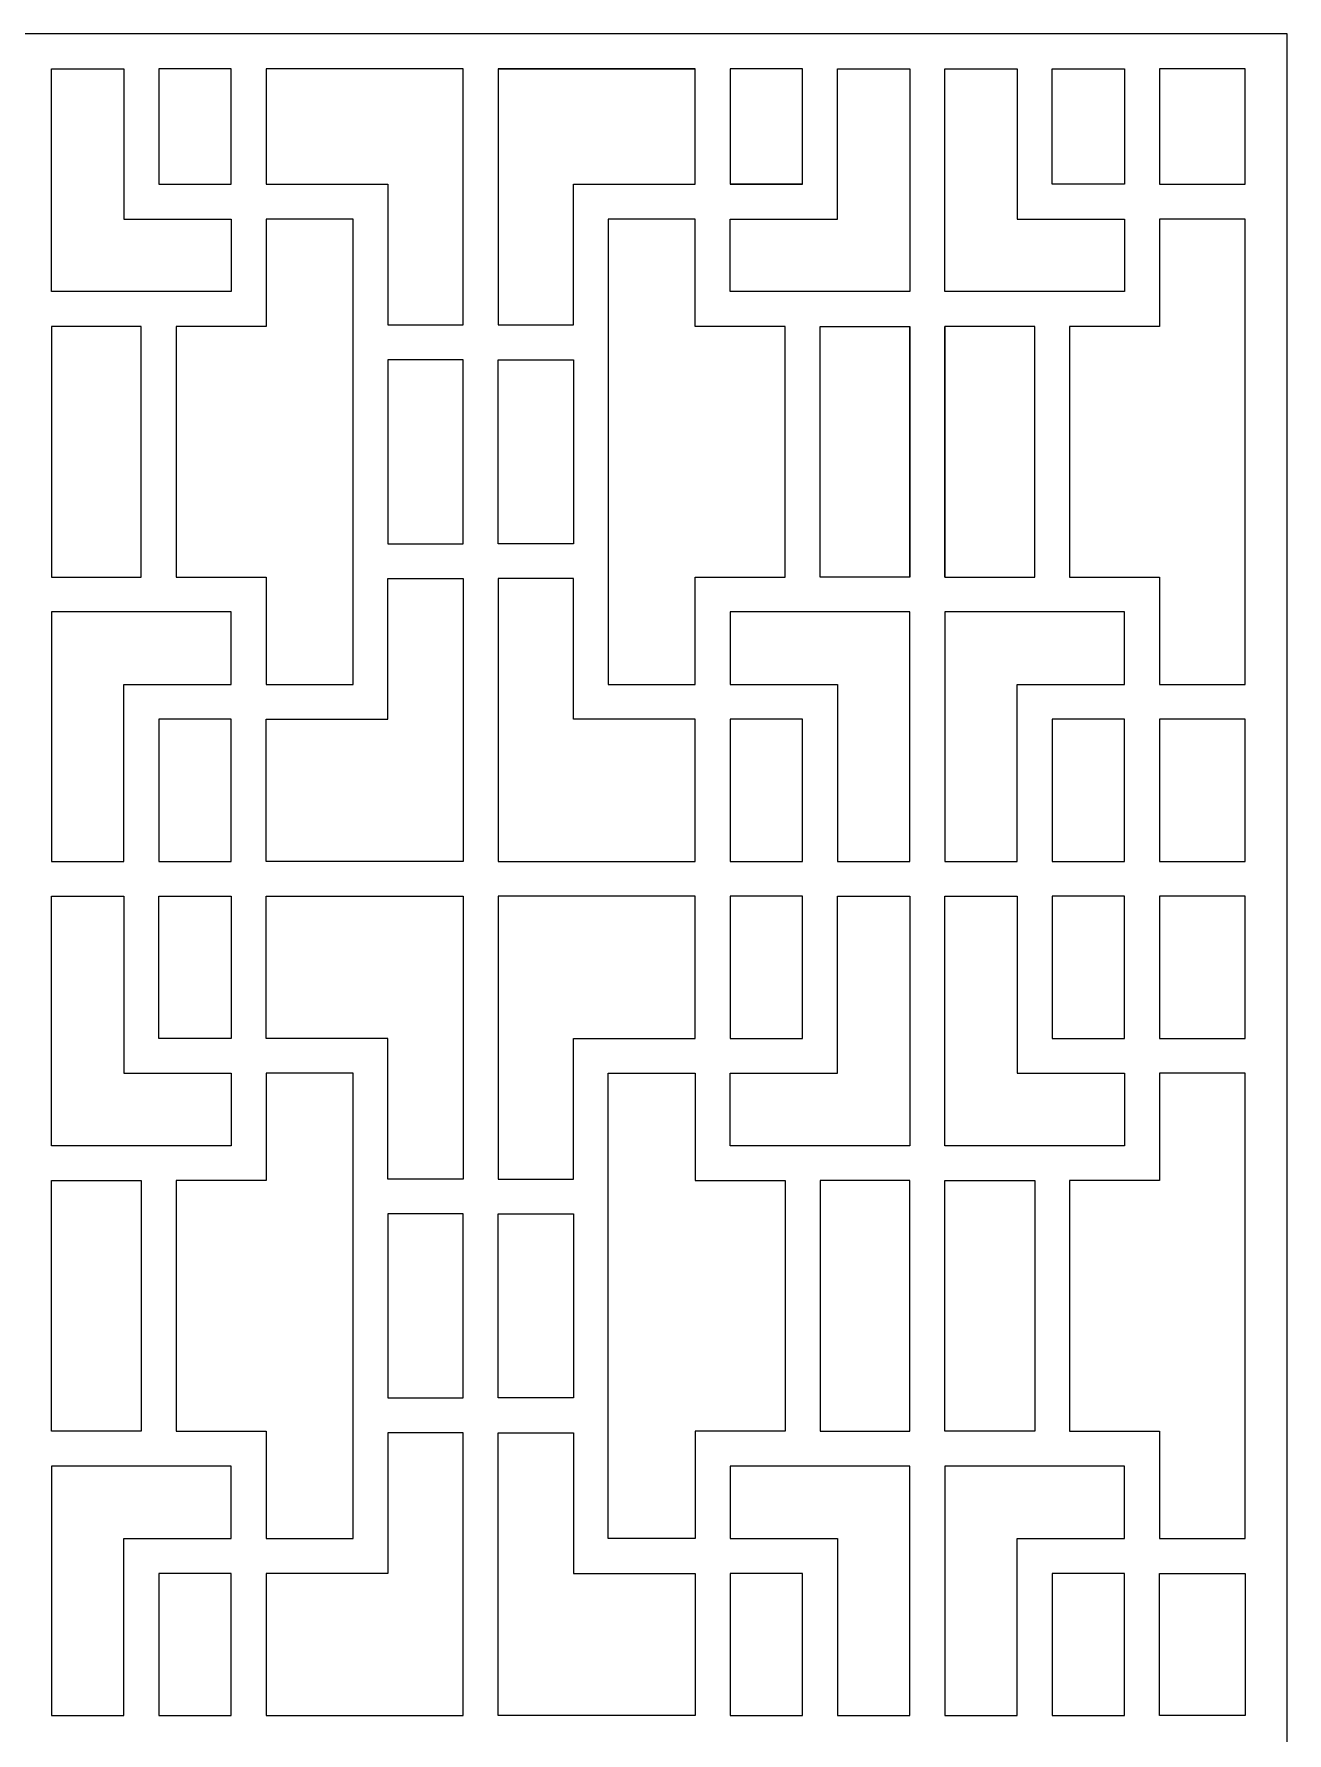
# Model space of a CAD drawing. Header units: centimetres. Extents: x -9.6 to 9.7, y 1 to 12.7.
# Drawn here: x -4.93 to -0.26, y 6.37 to 12.7 of the extents above; entities that cross this region are included whole.
import ezdxf

# ---------------------------------------------------------------- set-up
doc = ezdxf.new("R2010")
doc.units = ezdxf.units.CM
doc.header["$MEASUREMENT"] = 0
doc.layers.add('layer 1', color=7, linetype='Continuous')

msp = doc.modelspace()

# ---------------------------------------------------------------- linework, layer by layer
at = {"layer": 'layer 1', "color": 177}
msp.add_open_spline([(-9.60415, 1.01929), (-9.60415, 1.01929), (-9.60415, 1.01929), (-9.60415, 1.01929), (-9.60415, 1.01929), (-9.60415, 1.01929), (-9.60415, 12.70384), (-9.60415, 12.70384), (-9.60415, 12.70384), (-9.60415, 12.70384), (-0.25651, 12.70384), (-0.25651, 12.70384), (-0.25651, 12.70384), (-0.25651, 12.70384), (-0.25651, 1.01929), (-0.25651, 1.01929), (-0.25651, 1.01929), (-0.25651, 1.01929), (-9.60415, 1.01929), (-9.60415, 1.01929), (-9.60415, 1.01929), (-9.60415, 1.01929), (-9.60415, 1.01929), (-9.60415, 1.01929)], degree=3, knots=[0, 0, 0, 0, 0.1428571, 0.1428571, 0.1428571, 0.1428571, 0.2857143, 0.2857143, 0.2857143, 0.2857143, 0.4285714, 0.4285714, 0.4285714, 0.4285714, 0.5714286, 0.5714286, 0.5714286, 0.5714286, 0.7142857, 0.7142857, 0.7142857, 0.7142857, 1, 1, 1, 1], dxfattribs=at)
at = {"layer": 'layer 1', "color": 7}
for points, knots in [([(-4.59494, 12.57401), (-4.59494, 12.57401), (-4.86541, 12.57401), (-4.86541, 12.57401), (-4.86541, 12.57401), (-4.86541, 12.57401), (-4.86541, 11.74311), (-4.86541, 11.74311), (-4.86541, 11.74311), (-4.86541, 11.74311), (-4.19463, 11.74311), (-4.19463, 11.74311), (-4.19463, 11.74311), (-4.19463, 11.74311), (-4.19463, 12.01359), (-4.19463, 12.01359), (-4.19463, 12.01359), (-4.19463, 12.01359), (-4.59494, 12.01359), (-4.59494, 12.01359), (-4.59494, 12.01359), (-4.59494, 12.01359), (-4.59494, 12.57401), (-4.59494, 12.57401), (-4.59494, 12.57401), (-4.59494, 12.57401), (-4.59494, 12.57401), (-4.59494, 12.57401)], [0, 0, 0, 0, 0.125, 0.125, 0.125, 0.125, 0.25, 0.25, 0.25, 0.25, 0.375, 0.375, 0.375, 0.375, 0.5, 0.5, 0.5, 0.5, 0.625, 0.625, 0.625, 0.625, 0.75, 0.75, 0.75, 0.75, 1, 1, 1, 1]), ([(-4.46511, 12.57401), (-4.46511, 12.57401), (-4.19463, 12.57401), (-4.19463, 12.57401), (-4.19463, 12.57401), (-4.19463, 12.57401), (-4.19463, 12.14341), (-4.19463, 12.14341), (-4.19463, 12.14341), (-4.19463, 12.14341), (-4.46511, 12.14341), (-4.46511, 12.14341), (-4.46511, 12.14341), (-4.46511, 12.14341), (-4.46511, 12.57401), (-4.46511, 12.57401), (-4.46511, 12.57401), (-4.46511, 12.57401), (-4.46511, 12.57401), (-4.46511, 12.57401)], [0, 0, 0, 0, 0.1666667, 0.1666667, 0.1666667, 0.1666667, 0.3333333, 0.3333333, 0.3333333, 0.3333333, 0.5, 0.5, 0.5, 0.5, 0.6666667, 0.6666667, 0.6666667, 0.6666667, 1, 1, 1, 1]), ([(-4.06481, 12.57401), (-4.06481, 12.57401), (-3.32911, 12.57401), (-3.32911, 12.57401), (-3.32911, 12.57401), (-3.32911, 12.57401), (-3.32911, 11.61869), (-3.32911, 11.61869), (-3.32911, 11.61869), (-3.32911, 11.61869), (-3.61041, 11.61869), (-3.61041, 11.61869), (-3.61041, 11.61869), (-3.61041, 11.61869), (-3.61041, 12.14341), (-3.61041, 12.14341), (-3.61041, 12.14341), (-3.61041, 12.14341), (-4.06481, 12.14341), (-4.06481, 12.14341), (-4.06481, 12.14341), (-4.06481, 12.14341), (-4.06481, 12.57401), (-4.06481, 12.57401), (-4.06481, 12.57401), (-4.06481, 12.57401), (-4.06481, 12.57401), (-4.06481, 12.57401)], [0, 0, 0, 0, 0.125, 0.125, 0.125, 0.125, 0.25, 0.25, 0.25, 0.25, 0.375, 0.375, 0.375, 0.375, 0.5, 0.5, 0.5, 0.5, 0.625, 0.625, 0.625, 0.625, 0.75, 0.75, 0.75, 0.75, 1, 1, 1, 1]), ([(-3.19928, 12.14341), (-3.19928, 12.14341), (-3.19928, 12.57401), (-3.19928, 12.57401), (-3.19928, 12.57401), (-3.19928, 12.57401), (-2.46359, 12.57401), (-2.46359, 12.57401), (-2.46359, 12.57401), (-2.46359, 12.57401), (-2.46359, 12.1433), (-2.46359, 12.1433), (-2.46359, 12.1433), (-2.46359, 12.1433), (-2.91799, 12.1433), (-2.91799, 12.1433), (-2.91799, 12.1433), (-2.91799, 12.1433), (-2.91799, 11.61869), (-2.91799, 11.61869), (-2.91799, 11.61869), (-2.91799, 11.61869), (-3.19928, 11.61869), (-3.19928, 11.61869), (-3.19928, 11.61869), (-3.19928, 11.61869), (-3.19928, 12.14341), (-3.19928, 12.14341)], [0, 0, 0, 0, 0.125, 0.125, 0.125, 0.125, 0.25, 0.25, 0.25, 0.25, 0.375, 0.375, 0.375, 0.375, 0.5, 0.5, 0.5, 0.5, 0.625, 0.625, 0.625, 0.625, 0.75, 0.75, 0.75, 0.75, 1, 1, 1, 1]), ([(-2.46359, 12.57401), (-2.46359, 12.57401), (-3.19928, 12.57401), (-3.19928, 12.57401), (-3.19928, 12.57401), (-3.19928, 12.57401), (-2.46359, 12.57401), (-2.46359, 12.57401), (-2.46359, 12.57401), (-2.46359, 12.57401), (-2.46359, 12.57401), (-2.46359, 12.57401)], [0, 0, 0, 0, 0.25, 0.25, 0.25, 0.25, 0.5, 0.5, 0.5, 0.5, 1, 1, 1, 1]), ([(-2.33376, 12.57401), (-2.33376, 12.57401), (-2.06329, 12.57401), (-2.06329, 12.57401), (-2.06329, 12.57401), (-2.06329, 12.57401), (-2.06329, 12.14341), (-2.06329, 12.14341), (-2.06329, 12.14341), (-2.06329, 12.14341), (-2.33376, 12.14341), (-2.33376, 12.14341), (-2.33376, 12.14341), (-2.33376, 12.14341), (-2.33376, 12.57401), (-2.33376, 12.57401), (-2.33376, 12.57401), (-2.33376, 12.57401), (-2.33376, 12.57401), (-2.33376, 12.57401)], [0, 0, 0, 0, 0.1666667, 0.1666667, 0.1666667, 0.1666667, 0.3333333, 0.3333333, 0.3333333, 0.3333333, 0.5, 0.5, 0.5, 0.5, 0.6666667, 0.6666667, 0.6666667, 0.6666667, 1, 1, 1, 1]), ([(-1.66298, 12.57401), (-1.66298, 12.57401), (-1.93346, 12.57401), (-1.93346, 12.57401), (-1.93346, 12.57401), (-1.93346, 12.57401), (-1.93346, 12.01359), (-1.93346, 12.01359), (-1.93346, 12.01359), (-1.93346, 12.01359), (-2.33376, 12.01359), (-2.33376, 12.01359), (-2.33376, 12.01359), (-2.33376, 12.01359), (-2.33376, 11.74311), (-2.33376, 11.74311), (-2.33376, 11.74311), (-2.33376, 11.74311), (-1.66298, 11.74311), (-1.66298, 11.74311), (-1.66298, 11.74311), (-1.66298, 11.74311), (-1.66298, 12.57401), (-1.66298, 12.57401)], [0, 0, 0, 0, 0.1428571, 0.1428571, 0.1428571, 0.1428571, 0.2857143, 0.2857143, 0.2857143, 0.2857143, 0.4285714, 0.4285714, 0.4285714, 0.4285714, 0.5714286, 0.5714286, 0.5714286, 0.5714286, 0.7142857, 0.7142857, 0.7142857, 0.7142857, 1, 1, 1, 1]), ([(-1.53315, 12.57401), (-1.53315, 12.57401), (-1.53315, 11.74311), (-1.53315, 11.74311), (-1.53315, 11.74311), (-1.53315, 11.74311), (-0.86237, 11.74311), (-0.86237, 11.74311), (-0.86237, 11.74311), (-0.86237, 11.74311), (-0.86237, 12.01359), (-0.86237, 12.01359), (-0.86237, 12.01359), (-0.86237, 12.01359), (-1.26268, 12.01359), (-1.26268, 12.01359), (-1.26268, 12.01359), (-1.26268, 12.01359), (-1.26268, 12.57401), (-1.26268, 12.57401), (-1.26268, 12.57401), (-1.26268, 12.57401), (-1.53315, 12.57401), (-1.53315, 12.57401), (-1.53315, 12.57401), (-1.53315, 12.57401), (-1.53315, 12.57401), (-1.53315, 12.57401)], [0, 0, 0, 0, 0.125, 0.125, 0.125, 0.125, 0.25, 0.25, 0.25, 0.25, 0.375, 0.375, 0.375, 0.375, 0.5, 0.5, 0.5, 0.5, 0.625, 0.625, 0.625, 0.625, 0.75, 0.75, 0.75, 0.75, 1, 1, 1, 1]), ([(-1.13285, 12.57401), (-1.13285, 12.57401), (-1.13285, 12.14341), (-1.13285, 12.14341), (-1.13285, 12.14341), (-1.13285, 12.14341), (-0.86237, 12.14341), (-0.86237, 12.14341), (-0.86237, 12.14341), (-0.86237, 12.14341), (-0.86237, 12.57401), (-0.86237, 12.57401), (-0.86237, 12.57401), (-0.86237, 12.57401), (-1.13285, 12.57401), (-1.13285, 12.57401)], [0, 0, 0, 0, 0.2, 0.2, 0.2, 0.2, 0.4, 0.4, 0.4, 0.4, 0.6, 0.6, 0.6, 0.6, 1, 1, 1, 1]), ([(-0.4123, 12.57401), (-0.4123, 12.57401), (-0.4123, 12.14341), (-0.4123, 12.14341), (-0.4123, 12.14341), (-0.4123, 12.14341), (-0.73254, 12.14341), (-0.73254, 12.14341), (-0.73254, 12.14341), (-0.73254, 12.14341), (-0.73254, 12.57401), (-0.73254, 12.57401), (-0.73254, 12.57401), (-0.73254, 12.57401), (-0.4123, 12.57401), (-0.4123, 12.57401)], [0, 0, 0, 0, 0.2, 0.2, 0.2, 0.2, 0.4, 0.4, 0.4, 0.4, 0.6, 0.6, 0.6, 0.6, 1, 1, 1, 1]), ([(-2.33376, 12.14341), (-2.33376, 12.14341), (-2.06329, 12.14341), (-2.06329, 12.14341), (-2.06329, 12.14341), (-2.06329, 12.14341), (-2.33376, 12.14341), (-2.33376, 12.14341), (-2.33376, 12.14341), (-2.33376, 12.14341), (-2.33376, 12.14341), (-2.33376, 12.14341)], [0, 0, 0, 0, 0.25, 0.25, 0.25, 0.25, 0.5, 0.5, 0.5, 0.5, 1, 1, 1, 1]), ([(-4.06481, 12.01358), (-4.06481, 12.01358), (-3.74024, 12.01359), (-3.74024, 12.01359), (-3.74024, 12.01359), (-3.74024, 12.01359), (-3.74024, 10.27821), (-3.74024, 10.27821), (-3.74024, 10.27821), (-3.74024, 10.27821), (-4.06481, 10.27821), (-4.06481, 10.27821), (-4.06481, 10.27821), (-4.06481, 10.27821), (-4.06481, 10.67852), (-4.06481, 10.67852), (-4.06481, 10.67852), (-4.06481, 10.67852), (-4.4002, 10.67852), (-4.4002, 10.67852), (-4.4002, 10.67852), (-4.4002, 10.67852), (-4.4002, 11.61328), (-4.4002, 11.61328), (-4.4002, 11.61328), (-4.4002, 11.61328), (-4.06481, 11.61328), (-4.06481, 11.61328), (-4.06481, 11.61328), (-4.06481, 11.61328), (-4.06481, 12.01359), (-4.06481, 12.01359), (-4.06481, 12.01359), (-4.06481, 12.01359), (-4.06481, 12.01358), (-4.06481, 12.01358)], [0, 0, 0, 0, 0.1, 0.1, 0.1, 0.1, 0.2, 0.2, 0.2, 0.2, 0.3, 0.3, 0.3, 0.3, 0.4, 0.4, 0.4, 0.4, 0.5, 0.5, 0.5, 0.5, 0.6, 0.6, 0.6, 0.6, 0.7, 0.7, 0.7, 0.7, 0.8, 0.8, 0.8, 0.8, 1, 1, 1, 1]), ([(-2.78816, 12.01358), (-2.78816, 12.01358), (-2.46359, 12.01359), (-2.46359, 12.01359), (-2.46359, 12.01359), (-2.46359, 12.01359), (-2.46359, 11.61328), (-2.46359, 11.61328), (-2.46359, 11.61328), (-2.46359, 11.61328), (-2.1282, 11.61328), (-2.1282, 11.61328), (-2.1282, 11.61328), (-2.1282, 11.61328), (-2.1282, 10.67852), (-2.1282, 10.67852), (-2.1282, 10.67852), (-2.1282, 10.67852), (-2.46359, 10.67852), (-2.46359, 10.67852), (-2.46359, 10.67852), (-2.46359, 10.67852), (-2.46359, 10.27821), (-2.46359, 10.27821), (-2.46359, 10.27821), (-2.46359, 10.27821), (-2.78816, 10.27821), (-2.78816, 10.27821), (-2.78816, 10.27821), (-2.78816, 10.27821), (-2.78816, 12.01359), (-2.78816, 12.01359), (-2.78816, 12.01359), (-2.78816, 12.01359), (-2.78816, 12.01358), (-2.78816, 12.01358)], [0, 0, 0, 0, 0.1, 0.1, 0.1, 0.1, 0.2, 0.2, 0.2, 0.2, 0.3, 0.3, 0.3, 0.3, 0.4, 0.4, 0.4, 0.4, 0.5, 0.5, 0.5, 0.5, 0.6, 0.6, 0.6, 0.6, 0.7, 0.7, 0.7, 0.7, 0.8, 0.8, 0.8, 0.8, 1, 1, 1, 1]), ([(-1.06794, 11.32766), (-1.06794, 11.32766), (-1.06793, 11.61328), (-1.06793, 11.61328), (-1.06793, 11.61328), (-1.06793, 11.61328), (-0.73254, 11.61328), (-0.73254, 11.61328), (-0.73254, 11.61328), (-0.73254, 11.61328), (-0.73254, 12.01359), (-0.73254, 12.01359), (-0.73254, 12.01359), (-0.73254, 12.01359), (-0.4123, 12.01359), (-0.4123, 12.01359), (-0.4123, 12.01359), (-0.4123, 12.01359), (-0.4123, 10.27821), (-0.4123, 10.27821), (-0.4123, 10.27821), (-0.4123, 10.27821), (-0.73254, 10.27821), (-0.73254, 10.27821), (-0.73254, 10.27821), (-0.73254, 10.27821), (-0.73254, 10.67852), (-0.73254, 10.67852), (-0.73254, 10.67852), (-0.73254, 10.67852), (-1.06793, 10.67852), (-1.06793, 10.67852), (-1.06793, 10.67852), (-1.06793, 10.67852), (-1.06793, 11.32766), (-1.06793, 11.32766), (-1.06793, 11.32766), (-1.06793, 11.32766), (-1.06794, 11.32766), (-1.06794, 11.32766)], [0, 0, 0, 0, 0.0909091, 0.0909091, 0.0909091, 0.0909091, 0.1818182, 0.1818182, 0.1818182, 0.1818182, 0.2727273, 0.2727273, 0.2727273, 0.2727273, 0.3636364, 0.3636364, 0.3636364, 0.3636364, 0.4545455, 0.4545455, 0.4545455, 0.4545455, 0.5454545, 0.5454545, 0.5454545, 0.5454545, 0.6363636, 0.6363636, 0.6363636, 0.6363636, 0.7272727, 0.7272727, 0.7272727, 0.7272727, 0.8181818, 0.8181818, 0.8181818, 0.8181818, 1, 1, 1, 1]), ([(-4.53003, 10.67852), (-4.53003, 10.67852), (-4.86541, 10.67852), (-4.86541, 10.67852), (-4.86541, 10.67852), (-4.86541, 10.67852), (-4.86541, 11.61328), (-4.86541, 11.61328), (-4.86541, 11.61328), (-4.86541, 11.61328), (-4.53002, 11.61328), (-4.53002, 11.61328), (-4.53002, 11.61328), (-4.53002, 11.61328), (-4.53002, 10.67852), (-4.53002, 10.67852), (-4.53002, 10.67852), (-4.53002, 10.67852), (-4.53003, 10.67852), (-4.53003, 10.67852)], [0, 0, 0, 0, 0.1666667, 0.1666667, 0.1666667, 0.1666667, 0.3333333, 0.3333333, 0.3333333, 0.3333333, 0.5, 0.5, 0.5, 0.5, 0.6666667, 0.6666667, 0.6666667, 0.6666667, 1, 1, 1, 1]), ([(-1.66298, 11.61328), (-1.66298, 11.61328), (-1.66298, 10.67852), (-1.66298, 10.67852), (-1.66298, 10.67852), (-1.66298, 10.67852), (-1.66298, 11.61328), (-1.66298, 11.61328), (-1.66298, 11.61328), (-1.66298, 11.61328), (-1.99837, 11.61328), (-1.99837, 11.61328), (-1.99837, 11.61328), (-1.99837, 11.61328), (-1.99837, 10.67852), (-1.99837, 10.67852), (-1.99837, 10.67852), (-1.99837, 10.67852), (-1.66298, 10.67852), (-1.66298, 10.67852), (-1.66298, 10.67852), (-1.66298, 10.67852), (-1.66298, 11.61328), (-1.66298, 11.61328), (-1.66298, 11.61328), (-1.66298, 11.61328), (-1.66298, 11.61328), (-1.66298, 11.61328)], [0, 0, 0, 0, 0.125, 0.125, 0.125, 0.125, 0.25, 0.25, 0.25, 0.25, 0.375, 0.375, 0.375, 0.375, 0.5, 0.5, 0.5, 0.5, 0.625, 0.625, 0.625, 0.625, 0.75, 0.75, 0.75, 0.75, 1, 1, 1, 1]), ([(-1.19776, 10.96414), (-1.19776, 10.96414), (-1.19776, 10.67852), (-1.19776, 10.67852), (-1.19776, 10.67852), (-1.19776, 10.67852), (-1.53315, 10.67852), (-1.53315, 10.67852), (-1.53315, 10.67852), (-1.53315, 10.67852), (-1.53315, 11.32766), (-1.53315, 11.32766), (-1.53315, 11.32766), (-1.53315, 11.32766), (-1.53315, 11.61328), (-1.53315, 11.61328), (-1.53315, 11.61328), (-1.53315, 11.61328), (-1.53315, 10.67852), (-1.53315, 10.67852), (-1.53315, 10.67852), (-1.53315, 10.67852), (-1.53315, 11.61328), (-1.53315, 11.61328), (-1.53315, 11.61328), (-1.53315, 11.61328), (-1.19776, 11.61328), (-1.19776, 11.61328), (-1.19776, 11.61328), (-1.19776, 11.61328), (-1.19776, 10.96414), (-1.19776, 10.96414), (-1.19776, 10.96414), (-1.19776, 10.96414), (-1.19776, 10.96414), (-1.19776, 10.96414)], [0, 0, 0, 0, 0.1, 0.1, 0.1, 0.1, 0.2, 0.2, 0.2, 0.2, 0.3, 0.3, 0.3, 0.3, 0.4, 0.4, 0.4, 0.4, 0.5, 0.5, 0.5, 0.5, 0.6, 0.6, 0.6, 0.6, 0.7, 0.7, 0.7, 0.7, 0.8, 0.8, 0.8, 0.8, 1, 1, 1, 1]), ([(-3.61041, 11.48886), (-3.61041, 11.48886), (-3.32911, 11.48886), (-3.32911, 11.48886), (-3.32911, 11.48886), (-3.32911, 11.48886), (-3.32911, 10.80294), (-3.32911, 10.80294), (-3.32911, 10.80294), (-3.32911, 10.80294), (-3.61041, 10.80294), (-3.61041, 10.80294), (-3.61041, 10.80294), (-3.61041, 10.80294), (-3.61041, 11.48886), (-3.61041, 11.48886), (-3.61041, 11.48886), (-3.61041, 11.48886), (-3.61041, 11.48886), (-3.61041, 11.48886)], [0, 0, 0, 0, 0.1666667, 0.1666667, 0.1666667, 0.1666667, 0.3333333, 0.3333333, 0.3333333, 0.3333333, 0.5, 0.5, 0.5, 0.5, 0.6666667, 0.6666667, 0.6666667, 0.6666667, 1, 1, 1, 1]), ([(-3.19928, 11.48886), (-3.19928, 11.48886), (-3.19928, 10.80294), (-3.19928, 10.80294), (-3.19928, 10.80294), (-3.19928, 10.80294), (-2.91799, 10.80294), (-2.91799, 10.80294), (-2.91799, 10.80294), (-2.91799, 10.80294), (-2.91799, 11.48886), (-2.91799, 11.48886), (-2.91799, 11.48886), (-2.91799, 11.48886), (-3.19928, 11.48886), (-3.19928, 11.48886)], [0, 0, 0, 0, 0.2, 0.2, 0.2, 0.2, 0.4, 0.4, 0.4, 0.4, 0.6, 0.6, 0.6, 0.6, 1, 1, 1, 1]), ([(-3.32911, 10.67311), (-3.32911, 10.67311), (-3.61041, 10.67311), (-3.61041, 10.67311), (-3.61041, 10.67311), (-3.61041, 10.67311), (-3.61041, 10.14838), (-3.61041, 10.14838), (-3.61041, 10.14838), (-3.61041, 10.14838), (-4.06481, 10.14838), (-4.06481, 10.14838), (-4.06481, 10.14838), (-4.06481, 10.14838), (-4.06481, 9.61825), (-4.06481, 9.61825), (-4.06481, 9.61825), (-4.06481, 9.61825), (-3.32911, 9.61825), (-3.32911, 9.61825), (-3.32911, 9.61825), (-3.32911, 9.61825), (-3.32911, 10.67311), (-3.32911, 10.67311), (-3.32911, 10.67311), (-3.32911, 10.67311), (-3.32911, 10.67311), (-3.32911, 10.67311)], [0, 0, 0, 0, 0.125, 0.125, 0.125, 0.125, 0.25, 0.25, 0.25, 0.25, 0.375, 0.375, 0.375, 0.375, 0.5, 0.5, 0.5, 0.5, 0.625, 0.625, 0.625, 0.625, 0.75, 0.75, 0.75, 0.75, 1, 1, 1, 1]), ([(-3.19928, 10.67311), (-3.19928, 10.67311), (-2.91799, 10.67311), (-2.91799, 10.67311), (-2.91799, 10.67311), (-2.91799, 10.67311), (-2.91799, 10.14838), (-2.91799, 10.14838), (-2.91799, 10.14838), (-2.91799, 10.14838), (-2.46359, 10.14838), (-2.46359, 10.14838), (-2.46359, 10.14838), (-2.46359, 10.14838), (-2.46359, 9.61825), (-2.46359, 9.61825), (-2.46359, 9.61825), (-2.46359, 9.61825), (-3.19928, 9.61825), (-3.19928, 9.61825), (-3.19928, 9.61825), (-3.19928, 9.61825), (-3.19928, 10.67311), (-3.19928, 10.67311), (-3.19928, 10.67311), (-3.19928, 10.67311), (-3.19928, 10.67311), (-3.19928, 10.67311)], [0, 0, 0, 0, 0.125, 0.125, 0.125, 0.125, 0.25, 0.25, 0.25, 0.25, 0.375, 0.375, 0.375, 0.375, 0.5, 0.5, 0.5, 0.5, 0.625, 0.625, 0.625, 0.625, 0.75, 0.75, 0.75, 0.75, 1, 1, 1, 1]), ([(-4.19463, 10.27821), (-4.19463, 10.27821), (-4.59494, 10.27821), (-4.59494, 10.27821), (-4.59494, 10.27821), (-4.59494, 10.27821), (-4.59494, 9.61825), (-4.59494, 9.61825), (-4.59494, 9.61825), (-4.59494, 9.61825), (-4.86541, 9.61825), (-4.86541, 9.61825), (-4.86541, 9.61825), (-4.86541, 9.61825), (-4.86541, 10.54869), (-4.86541, 10.54869), (-4.86541, 10.54869), (-4.86541, 10.54869), (-4.19463, 10.54869), (-4.19463, 10.54869), (-4.19463, 10.54869), (-4.19463, 10.54869), (-4.19463, 10.27821), (-4.19463, 10.27821), (-4.19463, 10.27821), (-4.19463, 10.27821), (-4.19463, 10.27821), (-4.19463, 10.27821)], [0, 0, 0, 0, 0.125, 0.125, 0.125, 0.125, 0.25, 0.25, 0.25, 0.25, 0.375, 0.375, 0.375, 0.375, 0.5, 0.5, 0.5, 0.5, 0.625, 0.625, 0.625, 0.625, 0.75, 0.75, 0.75, 0.75, 1, 1, 1, 1]), ([(-1.93346, 10.27821), (-1.93346, 10.27821), (-2.33376, 10.27821), (-2.33376, 10.27821), (-2.33376, 10.27821), (-2.33376, 10.27821), (-2.33376, 10.54869), (-2.33376, 10.54869), (-2.33376, 10.54869), (-2.33376, 10.54869), (-1.66298, 10.54869), (-1.66298, 10.54869), (-1.66298, 10.54869), (-1.66298, 10.54869), (-1.66298, 9.61825), (-1.66298, 9.61825), (-1.66298, 9.61825), (-1.66298, 9.61825), (-1.93346, 9.61825), (-1.93346, 9.61825), (-1.93346, 9.61825), (-1.93346, 9.61825), (-1.93346, 10.27821), (-1.93346, 10.27821), (-1.93346, 10.27821), (-1.93346, 10.27821), (-1.93346, 10.27821), (-1.93346, 10.27821)], [0, 0, 0, 0, 0.125, 0.125, 0.125, 0.125, 0.25, 0.25, 0.25, 0.25, 0.375, 0.375, 0.375, 0.375, 0.5, 0.5, 0.5, 0.5, 0.625, 0.625, 0.625, 0.625, 0.75, 0.75, 0.75, 0.75, 1, 1, 1, 1]), ([(-0.86237, 10.27821), (-0.86237, 10.27821), (-1.26268, 10.27821), (-1.26268, 10.27821), (-1.26268, 10.27821), (-1.26268, 10.27821), (-1.26268, 9.61825), (-1.26268, 9.61825), (-1.26268, 9.61825), (-1.26268, 9.61825), (-1.53315, 9.61825), (-1.53315, 9.61825), (-1.53315, 9.61825), (-1.53315, 9.61825), (-1.53315, 10.54869), (-1.53315, 10.54869), (-1.53315, 10.54869), (-1.53315, 10.54869), (-0.86237, 10.54869), (-0.86237, 10.54869), (-0.86237, 10.54869), (-0.86237, 10.54869), (-0.86237, 10.27821), (-0.86237, 10.27821), (-0.86237, 10.27821), (-0.86237, 10.27821), (-0.86237, 10.27821), (-0.86237, 10.27821)], [0, 0, 0, 0, 0.125, 0.125, 0.125, 0.125, 0.25, 0.25, 0.25, 0.25, 0.375, 0.375, 0.375, 0.375, 0.5, 0.5, 0.5, 0.5, 0.625, 0.625, 0.625, 0.625, 0.75, 0.75, 0.75, 0.75, 1, 1, 1, 1]), ([(-4.46511, 10.14838), (-4.46511, 10.14838), (-4.19463, 10.14838), (-4.19463, 10.14838), (-4.19463, 10.14838), (-4.19463, 10.14838), (-4.19463, 9.61825), (-4.19463, 9.61825), (-4.19463, 9.61825), (-4.19463, 9.61825), (-4.46511, 9.61825), (-4.46511, 9.61825), (-4.46511, 9.61825), (-4.46511, 9.61825), (-4.46511, 10.14838), (-4.46511, 10.14838), (-4.46511, 10.14838), (-4.46511, 10.14838), (-4.46511, 10.14838), (-4.46511, 10.14838)], [0, 0, 0, 0, 0.1666667, 0.1666667, 0.1666667, 0.1666667, 0.3333333, 0.3333333, 0.3333333, 0.3333333, 0.5, 0.5, 0.5, 0.5, 0.6666667, 0.6666667, 0.6666667, 0.6666667, 1, 1, 1, 1]), ([(-2.33376, 10.14838), (-2.33376, 10.14838), (-2.06329, 10.14838), (-2.06329, 10.14838), (-2.06329, 10.14838), (-2.06329, 10.14838), (-2.06329, 9.61825), (-2.06329, 9.61825), (-2.06329, 9.61825), (-2.06329, 9.61825), (-2.33376, 9.61825), (-2.33376, 9.61825), (-2.33376, 9.61825), (-2.33376, 9.61825), (-2.33376, 10.14838), (-2.33376, 10.14838), (-2.33376, 10.14838), (-2.33376, 10.14838), (-2.33376, 10.14838), (-2.33376, 10.14838)], [0, 0, 0, 0, 0.1666667, 0.1666667, 0.1666667, 0.1666667, 0.3333333, 0.3333333, 0.3333333, 0.3333333, 0.5, 0.5, 0.5, 0.5, 0.6666667, 0.6666667, 0.6666667, 0.6666667, 1, 1, 1, 1]), ([(-1.13285, 10.14838), (-1.13285, 10.14838), (-0.86237, 10.14838), (-0.86237, 10.14838), (-0.86237, 10.14838), (-0.86237, 10.14838), (-0.86237, 9.61825), (-0.86237, 9.61825), (-0.86237, 9.61825), (-0.86237, 9.61825), (-1.13285, 9.61825), (-1.13285, 9.61825), (-1.13285, 9.61825), (-1.13285, 9.61825), (-1.13285, 10.14838), (-1.13285, 10.14838)], [0, 0, 0, 0, 0.2, 0.2, 0.2, 0.2, 0.4, 0.4, 0.4, 0.4, 0.6, 0.6, 0.6, 0.6, 1, 1, 1, 1]), ([(-0.4123, 10.14838), (-0.4123, 10.14838), (-0.4123, 9.61825), (-0.4123, 9.61825), (-0.4123, 9.61825), (-0.4123, 9.61825), (-0.73254, 9.61825), (-0.73254, 9.61825), (-0.73254, 9.61825), (-0.73254, 9.61825), (-0.73254, 10.14838), (-0.73254, 10.14838), (-0.73254, 10.14838), (-0.73254, 10.14838), (-0.4123, 10.14838), (-0.4123, 10.14838)], [0, 0, 0, 0, 0.2, 0.2, 0.2, 0.2, 0.4, 0.4, 0.4, 0.4, 0.6, 0.6, 0.6, 0.6, 1, 1, 1, 1]), ([(-4.19463, 8.82846), (-4.19463, 8.82846), (-4.59494, 8.82846), (-4.59494, 8.82846), (-4.59494, 8.82846), (-4.59494, 8.82846), (-4.59494, 9.48842), (-4.59494, 9.48842), (-4.59494, 9.48842), (-4.59494, 9.48842), (-4.86541, 9.48842), (-4.86541, 9.48842), (-4.86541, 9.48842), (-4.86541, 9.48842), (-4.86541, 8.55799), (-4.86541, 8.55799), (-4.86541, 8.55799), (-4.86541, 8.55799), (-4.19463, 8.55799), (-4.19463, 8.55799), (-4.19463, 8.55799), (-4.19463, 8.55799), (-4.19463, 8.82846), (-4.19463, 8.82846)], [0, 0, 0, 0, 0.1428571, 0.1428571, 0.1428571, 0.1428571, 0.2857143, 0.2857143, 0.2857143, 0.2857143, 0.4285714, 0.4285714, 0.4285714, 0.4285714, 0.5714286, 0.5714286, 0.5714286, 0.5714286, 0.7142857, 0.7142857, 0.7142857, 0.7142857, 1, 1, 1, 1]), ([(-4.46511, 8.95829), (-4.46511, 8.95829), (-4.19463, 8.95829), (-4.19463, 8.95829), (-4.19463, 8.95829), (-4.19463, 8.95829), (-4.19463, 9.48842), (-4.19463, 9.48842), (-4.19463, 9.48842), (-4.19463, 9.48842), (-4.46511, 9.48842), (-4.46511, 9.48842), (-4.46511, 9.48842), (-4.46511, 9.48842), (-4.46511, 8.95829), (-4.46511, 8.95829), (-4.46511, 8.95829), (-4.46511, 8.95829), (-4.46511, 8.95829), (-4.46511, 8.95829)], [0, 0, 0, 0, 0.1666667, 0.1666667, 0.1666667, 0.1666667, 0.3333333, 0.3333333, 0.3333333, 0.3333333, 0.5, 0.5, 0.5, 0.5, 0.6666667, 0.6666667, 0.6666667, 0.6666667, 1, 1, 1, 1]), ([(-3.61041, 8.43357), (-3.61041, 8.43357), (-3.32911, 8.43357), (-3.32911, 8.43357), (-3.32911, 8.43357), (-3.32911, 8.43357), (-3.32911, 9.48842), (-3.32911, 9.48842), (-3.32911, 9.48842), (-3.32911, 9.48842), (-4.06481, 9.48842), (-4.06481, 9.48842), (-4.06481, 9.48842), (-4.06481, 9.48842), (-4.06481, 8.95829), (-4.06481, 8.95829), (-4.06481, 8.95829), (-4.06481, 8.95829), (-3.61041, 8.95829), (-3.61041, 8.95829), (-3.61041, 8.95829), (-3.61041, 8.95829), (-3.61041, 8.43357), (-3.61041, 8.43357), (-3.61041, 8.43357), (-3.61041, 8.43357), (-3.61041, 8.43357), (-3.61041, 8.43357)], [0, 0, 0, 0, 0.125, 0.125, 0.125, 0.125, 0.25, 0.25, 0.25, 0.25, 0.375, 0.375, 0.375, 0.375, 0.5, 0.5, 0.5, 0.5, 0.625, 0.625, 0.625, 0.625, 0.75, 0.75, 0.75, 0.75, 1, 1, 1, 1]), ([(-2.91799, 8.43357), (-2.91799, 8.43357), (-3.19928, 8.43357), (-3.19928, 8.43357), (-3.19928, 8.43357), (-3.19928, 8.43357), (-3.19928, 9.48842), (-3.19928, 9.48842), (-3.19928, 9.48842), (-3.19928, 9.48842), (-2.46359, 9.48842), (-2.46359, 9.48842), (-2.46359, 9.48842), (-2.46359, 9.48842), (-2.46359, 8.95829), (-2.46359, 8.95829), (-2.46359, 8.95829), (-2.46359, 8.95829), (-2.91799, 8.95829), (-2.91799, 8.95829), (-2.91799, 8.95829), (-2.91799, 8.95829), (-2.91799, 8.43357), (-2.91799, 8.43357), (-2.91799, 8.43357), (-2.91799, 8.43357), (-2.91799, 8.43357), (-2.91799, 8.43357)], [0, 0, 0, 0, 0.125, 0.125, 0.125, 0.125, 0.25, 0.25, 0.25, 0.25, 0.375, 0.375, 0.375, 0.375, 0.5, 0.5, 0.5, 0.5, 0.625, 0.625, 0.625, 0.625, 0.75, 0.75, 0.75, 0.75, 1, 1, 1, 1]), ([(-2.33376, 9.48842), (-2.33376, 9.48842), (-2.06329, 9.48842), (-2.06329, 9.48842), (-2.06329, 9.48842), (-2.06329, 9.48842), (-2.06329, 8.95829), (-2.06329, 8.95829), (-2.06329, 8.95829), (-2.06329, 8.95829), (-2.33376, 8.95829), (-2.33376, 8.95829), (-2.33376, 8.95829), (-2.33376, 8.95829), (-2.33376, 9.48842), (-2.33376, 9.48842), (-2.33376, 9.48842), (-2.33376, 9.48842), (-2.33376, 9.48842), (-2.33376, 9.48842)], [0, 0, 0, 0, 0.1666667, 0.1666667, 0.1666667, 0.1666667, 0.3333333, 0.3333333, 0.3333333, 0.3333333, 0.5, 0.5, 0.5, 0.5, 0.6666667, 0.6666667, 0.6666667, 0.6666667, 1, 1, 1, 1]), ([(-1.93346, 8.82846), (-1.93346, 8.82846), (-2.33376, 8.82846), (-2.33376, 8.82846), (-2.33376, 8.82846), (-2.33376, 8.82846), (-2.33376, 8.55799), (-2.33376, 8.55799), (-2.33376, 8.55799), (-2.33376, 8.55799), (-1.66298, 8.55799), (-1.66298, 8.55799), (-1.66298, 8.55799), (-1.66298, 8.55799), (-1.66298, 9.48842), (-1.66298, 9.48842), (-1.66298, 9.48842), (-1.66298, 9.48842), (-1.93346, 9.48842), (-1.93346, 9.48842), (-1.93346, 9.48842), (-1.93346, 9.48842), (-1.93346, 8.82846), (-1.93346, 8.82846), (-1.93346, 8.82846), (-1.93346, 8.82846), (-1.93346, 8.82846), (-1.93346, 8.82846)], [0, 0, 0, 0, 0.125, 0.125, 0.125, 0.125, 0.25, 0.25, 0.25, 0.25, 0.375, 0.375, 0.375, 0.375, 0.5, 0.5, 0.5, 0.5, 0.625, 0.625, 0.625, 0.625, 0.75, 0.75, 0.75, 0.75, 1, 1, 1, 1]), ([(-0.86237, 8.82846), (-0.86237, 8.82846), (-1.26268, 8.82846), (-1.26268, 8.82846), (-1.26268, 8.82846), (-1.26268, 8.82846), (-1.26268, 9.48842), (-1.26268, 9.48842), (-1.26268, 9.48842), (-1.26268, 9.48842), (-1.53315, 9.48842), (-1.53315, 9.48842), (-1.53315, 9.48842), (-1.53315, 9.48842), (-1.53315, 8.55799), (-1.53315, 8.55799), (-1.53315, 8.55799), (-1.53315, 8.55799), (-0.86237, 8.55799), (-0.86237, 8.55799), (-0.86237, 8.55799), (-0.86237, 8.55799), (-0.86237, 8.82846), (-0.86237, 8.82846), (-0.86237, 8.82846), (-0.86237, 8.82846), (-0.86237, 8.82846), (-0.86237, 8.82846)], [0, 0, 0, 0, 0.125, 0.125, 0.125, 0.125, 0.25, 0.25, 0.25, 0.25, 0.375, 0.375, 0.375, 0.375, 0.5, 0.5, 0.5, 0.5, 0.625, 0.625, 0.625, 0.625, 0.75, 0.75, 0.75, 0.75, 1, 1, 1, 1]), ([(-1.13285, 9.48842), (-1.13285, 9.48842), (-0.86237, 9.48842), (-0.86237, 9.48842), (-0.86237, 9.48842), (-0.86237, 9.48842), (-0.86237, 8.95829), (-0.86237, 8.95829), (-0.86237, 8.95829), (-0.86237, 8.95829), (-1.13285, 8.95829), (-1.13285, 8.95829), (-1.13285, 8.95829), (-1.13285, 8.95829), (-1.13285, 9.48842), (-1.13285, 9.48842), (-1.13285, 9.48842), (-1.13285, 9.48842), (-1.13285, 9.48842), (-1.13285, 9.48842)], [0, 0, 0, 0, 0.1666667, 0.1666667, 0.1666667, 0.1666667, 0.3333333, 0.3333333, 0.3333333, 0.3333333, 0.5, 0.5, 0.5, 0.5, 0.6666667, 0.6666667, 0.6666667, 0.6666667, 1, 1, 1, 1]), ([(-0.4123, 9.48842), (-0.4123, 9.48842), (-0.4123, 8.95829), (-0.4123, 8.95829), (-0.4123, 8.95829), (-0.4123, 8.95829), (-0.73254, 8.95829), (-0.73254, 8.95829), (-0.73254, 8.95829), (-0.73254, 8.95829), (-0.73254, 9.48842), (-0.73254, 9.48842), (-0.73254, 9.48842), (-0.73254, 9.48842), (-0.4123, 9.48842), (-0.4123, 9.48842), (-0.4123, 9.48842), (-0.4123, 9.48842), (-0.4123, 9.48842), (-0.4123, 9.48842)], [0, 0, 0, 0, 0.1666667, 0.1666667, 0.1666667, 0.1666667, 0.3333333, 0.3333333, 0.3333333, 0.3333333, 0.5, 0.5, 0.5, 0.5, 0.6666667, 0.6666667, 0.6666667, 0.6666667, 1, 1, 1, 1]), ([(-4.4002, 8.42816), (-4.4002, 8.42816), (-4.06481, 8.42816), (-4.06481, 8.42816), (-4.06481, 8.42816), (-4.06481, 8.42816), (-4.06481, 8.82846), (-4.06481, 8.82846), (-4.06481, 8.82846), (-4.06481, 8.82846), (-3.74024, 8.82846), (-3.74024, 8.82846), (-3.74024, 8.82846), (-3.74024, 8.82846), (-3.74024, 7.09309), (-3.74024, 7.09309), (-3.74024, 7.09309), (-3.74024, 7.09309), (-4.06481, 7.09309), (-4.06481, 7.09309), (-4.06481, 7.09309), (-4.06481, 7.09309), (-4.06481, 7.49339), (-4.06481, 7.49339), (-4.06481, 7.49339), (-4.06481, 7.49339), (-4.4002, 7.49339), (-4.4002, 7.49339), (-4.4002, 7.49339), (-4.4002, 7.49339), (-4.4002, 8.42816), (-4.4002, 8.42816), (-4.4002, 8.42816), (-4.4002, 8.42816), (-4.4002, 8.42816), (-4.4002, 8.42816)], [0, 0, 0, 0, 0.1, 0.1, 0.1, 0.1, 0.2, 0.2, 0.2, 0.2, 0.3, 0.3, 0.3, 0.3, 0.4, 0.4, 0.4, 0.4, 0.5, 0.5, 0.5, 0.5, 0.6, 0.6, 0.6, 0.6, 0.7, 0.7, 0.7, 0.7, 0.8, 0.8, 0.8, 0.8, 1, 1, 1, 1]), ([(-2.78816, 8.82846), (-2.78816, 8.82846), (-2.78816, 7.09309), (-2.78816, 7.09309), (-2.78816, 7.09309), (-2.78816, 7.09309), (-2.46359, 7.09309), (-2.46359, 7.09309), (-2.46359, 7.09309), (-2.46359, 7.09309), (-2.46359, 7.49339), (-2.46359, 7.49339), (-2.46359, 7.49339), (-2.46359, 7.49339), (-2.1282, 7.49339), (-2.1282, 7.49339), (-2.1282, 7.49339), (-2.1282, 7.49339), (-2.1282, 8.42816), (-2.1282, 8.42816), (-2.1282, 8.42816), (-2.1282, 8.42816), (-2.46359, 8.42816), (-2.46359, 8.42816), (-2.46359, 8.42816), (-2.46359, 8.42816), (-2.46359, 8.82846), (-2.46359, 8.82846), (-2.46359, 8.82846), (-2.46359, 8.82846), (-2.78816, 8.82846), (-2.78816, 8.82846)], [0, 0, 0, 0, 0.1111111, 0.1111111, 0.1111111, 0.1111111, 0.2222222, 0.2222222, 0.2222222, 0.2222222, 0.3333333, 0.3333333, 0.3333333, 0.3333333, 0.4444444, 0.4444444, 0.4444444, 0.4444444, 0.5555556, 0.5555556, 0.5555556, 0.5555556, 0.6666667, 0.6666667, 0.6666667, 0.6666667, 0.7777778, 0.7777778, 0.7777778, 0.7777778, 1, 1, 1, 1]), ([(-1.06794, 8.42816), (-1.06794, 8.42816), (-0.73254, 8.42816), (-0.73254, 8.42816), (-0.73254, 8.42816), (-0.73254, 8.42816), (-0.73254, 8.82846), (-0.73254, 8.82846), (-0.73254, 8.82846), (-0.73254, 8.82846), (-0.4123, 8.82846), (-0.4123, 8.82846), (-0.4123, 8.82846), (-0.4123, 8.82846), (-0.4123, 7.09309), (-0.4123, 7.09309), (-0.4123, 7.09309), (-0.4123, 7.09309), (-0.73254, 7.09309), (-0.73254, 7.09309), (-0.73254, 7.09309), (-0.73254, 7.09309), (-0.73254, 7.49339), (-0.73254, 7.49339), (-0.73254, 7.49339), (-0.73254, 7.49339), (-1.06793, 7.49339), (-1.06793, 7.49339), (-1.06793, 7.49339), (-1.06793, 7.49339), (-1.06793, 8.42816), (-1.06793, 8.42816), (-1.06793, 8.42816), (-1.06793, 8.42816), (-1.06794, 8.42816), (-1.06794, 8.42816)], [0, 0, 0, 0, 0.1, 0.1, 0.1, 0.1, 0.2, 0.2, 0.2, 0.2, 0.3, 0.3, 0.3, 0.3, 0.4, 0.4, 0.4, 0.4, 0.5, 0.5, 0.5, 0.5, 0.6, 0.6, 0.6, 0.6, 0.7, 0.7, 0.7, 0.7, 0.8, 0.8, 0.8, 0.8, 1, 1, 1, 1]), ([(-4.53003, 8.42816), (-4.53003, 8.42816), (-4.86541, 8.42816), (-4.86541, 8.42816), (-4.86541, 8.42816), (-4.86541, 8.42816), (-4.86541, 7.49339), (-4.86541, 7.49339), (-4.86541, 7.49339), (-4.86541, 7.49339), (-4.53002, 7.49339), (-4.53002, 7.49339), (-4.53002, 7.49339), (-4.53002, 7.49339), (-4.53002, 8.42816), (-4.53002, 8.42816), (-4.53002, 8.42816), (-4.53002, 8.42816), (-4.53003, 8.42816), (-4.53003, 8.42816)], [0, 0, 0, 0, 0.1666667, 0.1666667, 0.1666667, 0.1666667, 0.3333333, 0.3333333, 0.3333333, 0.3333333, 0.5, 0.5, 0.5, 0.5, 0.6666667, 0.6666667, 0.6666667, 0.6666667, 1, 1, 1, 1]), ([(-1.99837, 8.42816), (-1.99837, 8.42816), (-1.66298, 8.42816), (-1.66298, 8.42816), (-1.66298, 8.42816), (-1.66298, 8.42816), (-1.66298, 7.49339), (-1.66298, 7.49339), (-1.66298, 7.49339), (-1.66298, 7.49339), (-1.99837, 7.49339), (-1.99837, 7.49339), (-1.99837, 7.49339), (-1.99837, 7.49339), (-1.99837, 8.42816), (-1.99837, 8.42816), (-1.99837, 8.42816), (-1.99837, 8.42816), (-1.99837, 8.42816), (-1.99837, 8.42816)], [0, 0, 0, 0, 0.1666667, 0.1666667, 0.1666667, 0.1666667, 0.3333333, 0.3333333, 0.3333333, 0.3333333, 0.5, 0.5, 0.5, 0.5, 0.6666667, 0.6666667, 0.6666667, 0.6666667, 1, 1, 1, 1]), ([(-1.19776, 8.42816), (-1.19776, 8.42816), (-1.53315, 8.42816), (-1.53315, 8.42816), (-1.53315, 8.42816), (-1.53315, 8.42816), (-1.53315, 7.49339), (-1.53315, 7.49339), (-1.53315, 7.49339), (-1.53315, 7.49339), (-1.19776, 7.49339), (-1.19776, 7.49339), (-1.19776, 7.49339), (-1.19776, 7.49339), (-1.19776, 8.42816), (-1.19776, 8.42816)], [0, 0, 0, 0, 0.2, 0.2, 0.2, 0.2, 0.4, 0.4, 0.4, 0.4, 0.6, 0.6, 0.6, 0.6, 1, 1, 1, 1]), ([(-3.32911, 8.30374), (-3.32911, 8.30374), (-3.32911, 7.61781), (-3.32911, 7.61781), (-3.32911, 7.61781), (-3.32911, 7.61781), (-3.61041, 7.61781), (-3.61041, 7.61781), (-3.61041, 7.61781), (-3.61041, 7.61781), (-3.61041, 8.30374), (-3.61041, 8.30374), (-3.61041, 8.30374), (-3.61041, 8.30374), (-3.32911, 8.30374), (-3.32911, 8.30374), (-3.32911, 8.30374), (-3.32911, 8.30374), (-3.32911, 8.30374), (-3.32911, 8.30374)], [0, 0, 0, 0, 0.1666667, 0.1666667, 0.1666667, 0.1666667, 0.3333333, 0.3333333, 0.3333333, 0.3333333, 0.5, 0.5, 0.5, 0.5, 0.6666667, 0.6666667, 0.6666667, 0.6666667, 1, 1, 1, 1]), ([(-3.19928, 8.30374), (-3.19928, 8.30374), (-3.19928, 7.61781), (-3.19928, 7.61781), (-3.19928, 7.61781), (-3.19928, 7.61781), (-2.91799, 7.61781), (-2.91799, 7.61781), (-2.91799, 7.61781), (-2.91799, 7.61781), (-2.91799, 8.30374), (-2.91799, 8.30374), (-2.91799, 8.30374), (-2.91799, 8.30374), (-3.19928, 8.30374), (-3.19928, 8.30374), (-3.19928, 8.30374), (-3.19928, 8.30374), (-3.19928, 8.30374), (-3.19928, 8.30374)], [0, 0, 0, 0, 0.1666667, 0.1666667, 0.1666667, 0.1666667, 0.3333333, 0.3333333, 0.3333333, 0.3333333, 0.5, 0.5, 0.5, 0.5, 0.6666667, 0.6666667, 0.6666667, 0.6666667, 1, 1, 1, 1]), ([(-3.61041, 7.48799), (-3.61041, 7.48799), (-3.32911, 7.48798), (-3.32911, 7.48798), (-3.32911, 7.48798), (-3.32911, 7.48798), (-3.32911, 6.43313), (-3.32911, 6.43313), (-3.32911, 6.43313), (-3.32911, 6.43313), (-4.06481, 6.43313), (-4.06481, 6.43313), (-4.06481, 6.43313), (-4.06481, 6.43313), (-4.06481, 6.96326), (-4.06481, 6.96326), (-4.06481, 6.96326), (-4.06481, 6.96326), (-3.61041, 6.96326), (-3.61041, 6.96326), (-3.61041, 6.96326), (-3.61041, 6.96326), (-3.61041, 7.48798), (-3.61041, 7.48798), (-3.61041, 7.48798), (-3.61041, 7.48798), (-3.61041, 7.48799), (-3.61041, 7.48799)], [0, 0, 0, 0, 0.125, 0.125, 0.125, 0.125, 0.25, 0.25, 0.25, 0.25, 0.375, 0.375, 0.375, 0.375, 0.5, 0.5, 0.5, 0.5, 0.625, 0.625, 0.625, 0.625, 0.75, 0.75, 0.75, 0.75, 1, 1, 1, 1]), ([(-2.91799, 7.48799), (-2.91799, 7.48799), (-3.19928, 7.48798), (-3.19928, 7.48798), (-3.19928, 7.48798), (-3.19928, 7.48798), (-3.19928, 6.43313), (-3.19928, 6.43313), (-3.19928, 6.43313), (-3.19928, 6.43313), (-2.46359, 6.43313), (-2.46359, 6.43313), (-2.46359, 6.43313), (-2.46359, 6.43313), (-2.46359, 6.96326), (-2.46359, 6.96326), (-2.46359, 6.96326), (-2.46359, 6.96326), (-2.91799, 6.96326), (-2.91799, 6.96326), (-2.91799, 6.96326), (-2.91799, 6.96326), (-2.91799, 7.48798), (-2.91799, 7.48798), (-2.91799, 7.48798), (-2.91799, 7.48798), (-2.91799, 7.48799), (-2.91799, 7.48799)], [0, 0, 0, 0, 0.125, 0.125, 0.125, 0.125, 0.25, 0.25, 0.25, 0.25, 0.375, 0.375, 0.375, 0.375, 0.5, 0.5, 0.5, 0.5, 0.625, 0.625, 0.625, 0.625, 0.75, 0.75, 0.75, 0.75, 1, 1, 1, 1]), ([(-4.19463, 7.09309), (-4.19463, 7.09309), (-4.59494, 7.09309), (-4.59494, 7.09309), (-4.59494, 7.09309), (-4.59494, 7.09309), (-4.59494, 6.43313), (-4.59494, 6.43313), (-4.59494, 6.43313), (-4.59494, 6.43313), (-4.86541, 6.43313), (-4.86541, 6.43313), (-4.86541, 6.43313), (-4.86541, 6.43313), (-4.86541, 7.36357), (-4.86541, 7.36357), (-4.86541, 7.36357), (-4.86541, 7.36357), (-4.19463, 7.36357), (-4.19463, 7.36357), (-4.19463, 7.36357), (-4.19463, 7.36357), (-4.19463, 7.09309), (-4.19463, 7.09309)], [0, 0, 0, 0, 0.1428571, 0.1428571, 0.1428571, 0.1428571, 0.2857143, 0.2857143, 0.2857143, 0.2857143, 0.4285714, 0.4285714, 0.4285714, 0.4285714, 0.5714286, 0.5714286, 0.5714286, 0.5714286, 0.7142857, 0.7142857, 0.7142857, 0.7142857, 1, 1, 1, 1]), ([(-1.93346, 7.09309), (-1.93346, 7.09309), (-2.33376, 7.09309), (-2.33376, 7.09309), (-2.33376, 7.09309), (-2.33376, 7.09309), (-2.33376, 7.36357), (-2.33376, 7.36357), (-2.33376, 7.36357), (-2.33376, 7.36357), (-1.66298, 7.36357), (-1.66298, 7.36357), (-1.66298, 7.36357), (-1.66298, 7.36357), (-1.66298, 6.43313), (-1.66298, 6.43313), (-1.66298, 6.43313), (-1.66298, 6.43313), (-1.93346, 6.43313), (-1.93346, 6.43313), (-1.93346, 6.43313), (-1.93346, 6.43313), (-1.93346, 7.09309), (-1.93346, 7.09309), (-1.93346, 7.09309), (-1.93346, 7.09309), (-1.93346, 7.09309), (-1.93346, 7.09309)], [0, 0, 0, 0, 0.125, 0.125, 0.125, 0.125, 0.25, 0.25, 0.25, 0.25, 0.375, 0.375, 0.375, 0.375, 0.5, 0.5, 0.5, 0.5, 0.625, 0.625, 0.625, 0.625, 0.75, 0.75, 0.75, 0.75, 1, 1, 1, 1]), ([(-0.86237, 7.09309), (-0.86237, 7.09309), (-1.26268, 7.09309), (-1.26268, 7.09309), (-1.26268, 7.09309), (-1.26268, 7.09309), (-1.26268, 6.43313), (-1.26268, 6.43313), (-1.26268, 6.43313), (-1.26268, 6.43313), (-1.53315, 6.43313), (-1.53315, 6.43313), (-1.53315, 6.43313), (-1.53315, 6.43313), (-1.53315, 7.36357), (-1.53315, 7.36357), (-1.53315, 7.36357), (-1.53315, 7.36357), (-0.86237, 7.36357), (-0.86237, 7.36357), (-0.86237, 7.36357), (-0.86237, 7.36357), (-0.86237, 7.09309), (-0.86237, 7.09309), (-0.86237, 7.09309), (-0.86237, 7.09309), (-0.86237, 7.09309), (-0.86237, 7.09309)], [0, 0, 0, 0, 0.125, 0.125, 0.125, 0.125, 0.25, 0.25, 0.25, 0.25, 0.375, 0.375, 0.375, 0.375, 0.5, 0.5, 0.5, 0.5, 0.625, 0.625, 0.625, 0.625, 0.75, 0.75, 0.75, 0.75, 1, 1, 1, 1]), ([(-4.46511, 6.96326), (-4.46511, 6.96326), (-4.19463, 6.96326), (-4.19463, 6.96326), (-4.19463, 6.96326), (-4.19463, 6.96326), (-4.19463, 6.43313), (-4.19463, 6.43313), (-4.19463, 6.43313), (-4.19463, 6.43313), (-4.46511, 6.43313), (-4.46511, 6.43313), (-4.46511, 6.43313), (-4.46511, 6.43313), (-4.46511, 6.96326), (-4.46511, 6.96326), (-4.46511, 6.96326), (-4.46511, 6.96326), (-4.46511, 6.96326), (-4.46511, 6.96326)], [0, 0, 0, 0, 0.1666667, 0.1666667, 0.1666667, 0.1666667, 0.3333333, 0.3333333, 0.3333333, 0.3333333, 0.5, 0.5, 0.5, 0.5, 0.6666667, 0.6666667, 0.6666667, 0.6666667, 1, 1, 1, 1]), ([(-2.33376, 6.96326), (-2.33376, 6.96326), (-2.06329, 6.96326), (-2.06329, 6.96326), (-2.06329, 6.96326), (-2.06329, 6.96326), (-2.06329, 6.43313), (-2.06329, 6.43313), (-2.06329, 6.43313), (-2.06329, 6.43313), (-2.33376, 6.43313), (-2.33376, 6.43313), (-2.33376, 6.43313), (-2.33376, 6.43313), (-2.33376, 6.96326), (-2.33376, 6.96326), (-2.33376, 6.96326), (-2.33376, 6.96326), (-2.33376, 6.96326), (-2.33376, 6.96326)], [0, 0, 0, 0, 0.1666667, 0.1666667, 0.1666667, 0.1666667, 0.3333333, 0.3333333, 0.3333333, 0.3333333, 0.5, 0.5, 0.5, 0.5, 0.6666667, 0.6666667, 0.6666667, 0.6666667, 1, 1, 1, 1]), ([(-1.13285, 6.96326), (-1.13285, 6.96326), (-0.86237, 6.96326), (-0.86237, 6.96326), (-0.86237, 6.96326), (-0.86237, 6.96326), (-0.86237, 6.43313), (-0.86237, 6.43313), (-0.86237, 6.43313), (-0.86237, 6.43313), (-1.13285, 6.43313), (-1.13285, 6.43313), (-1.13285, 6.43313), (-1.13285, 6.43313), (-1.13285, 6.96326), (-1.13285, 6.96326), (-1.13285, 6.96326), (-1.13285, 6.96326), (-1.13285, 6.96326), (-1.13285, 6.96326)], [0, 0, 0, 0, 0.1666667, 0.1666667, 0.1666667, 0.1666667, 0.3333333, 0.3333333, 0.3333333, 0.3333333, 0.5, 0.5, 0.5, 0.5, 0.6666667, 0.6666667, 0.6666667, 0.6666667, 1, 1, 1, 1]), ([(-0.4123, 6.43313), (-0.4123, 6.43313), (-0.4123, 6.96326), (-0.4123, 6.96326), (-0.4123, 6.96326), (-0.4123, 6.96326), (-0.73254, 6.96326), (-0.73254, 6.96326), (-0.73254, 6.96326), (-0.73254, 6.96326), (-0.73254, 6.43313), (-0.73254, 6.43313), (-0.73254, 6.43313), (-0.73254, 6.43313), (-0.4123, 6.43313), (-0.4123, 6.43313), (-0.4123, 6.43313), (-0.4123, 6.43313), (-0.4123, 6.43313), (-0.4123, 6.43313)], [0, 0, 0, 0, 0.1666667, 0.1666667, 0.1666667, 0.1666667, 0.3333333, 0.3333333, 0.3333333, 0.3333333, 0.5, 0.5, 0.5, 0.5, 0.6666667, 0.6666667, 0.6666667, 0.6666667, 1, 1, 1, 1])]:
    msp.add_open_spline(points, degree=3, knots=knots, dxfattribs=at)

doc.saveas('drawing.dxf')
